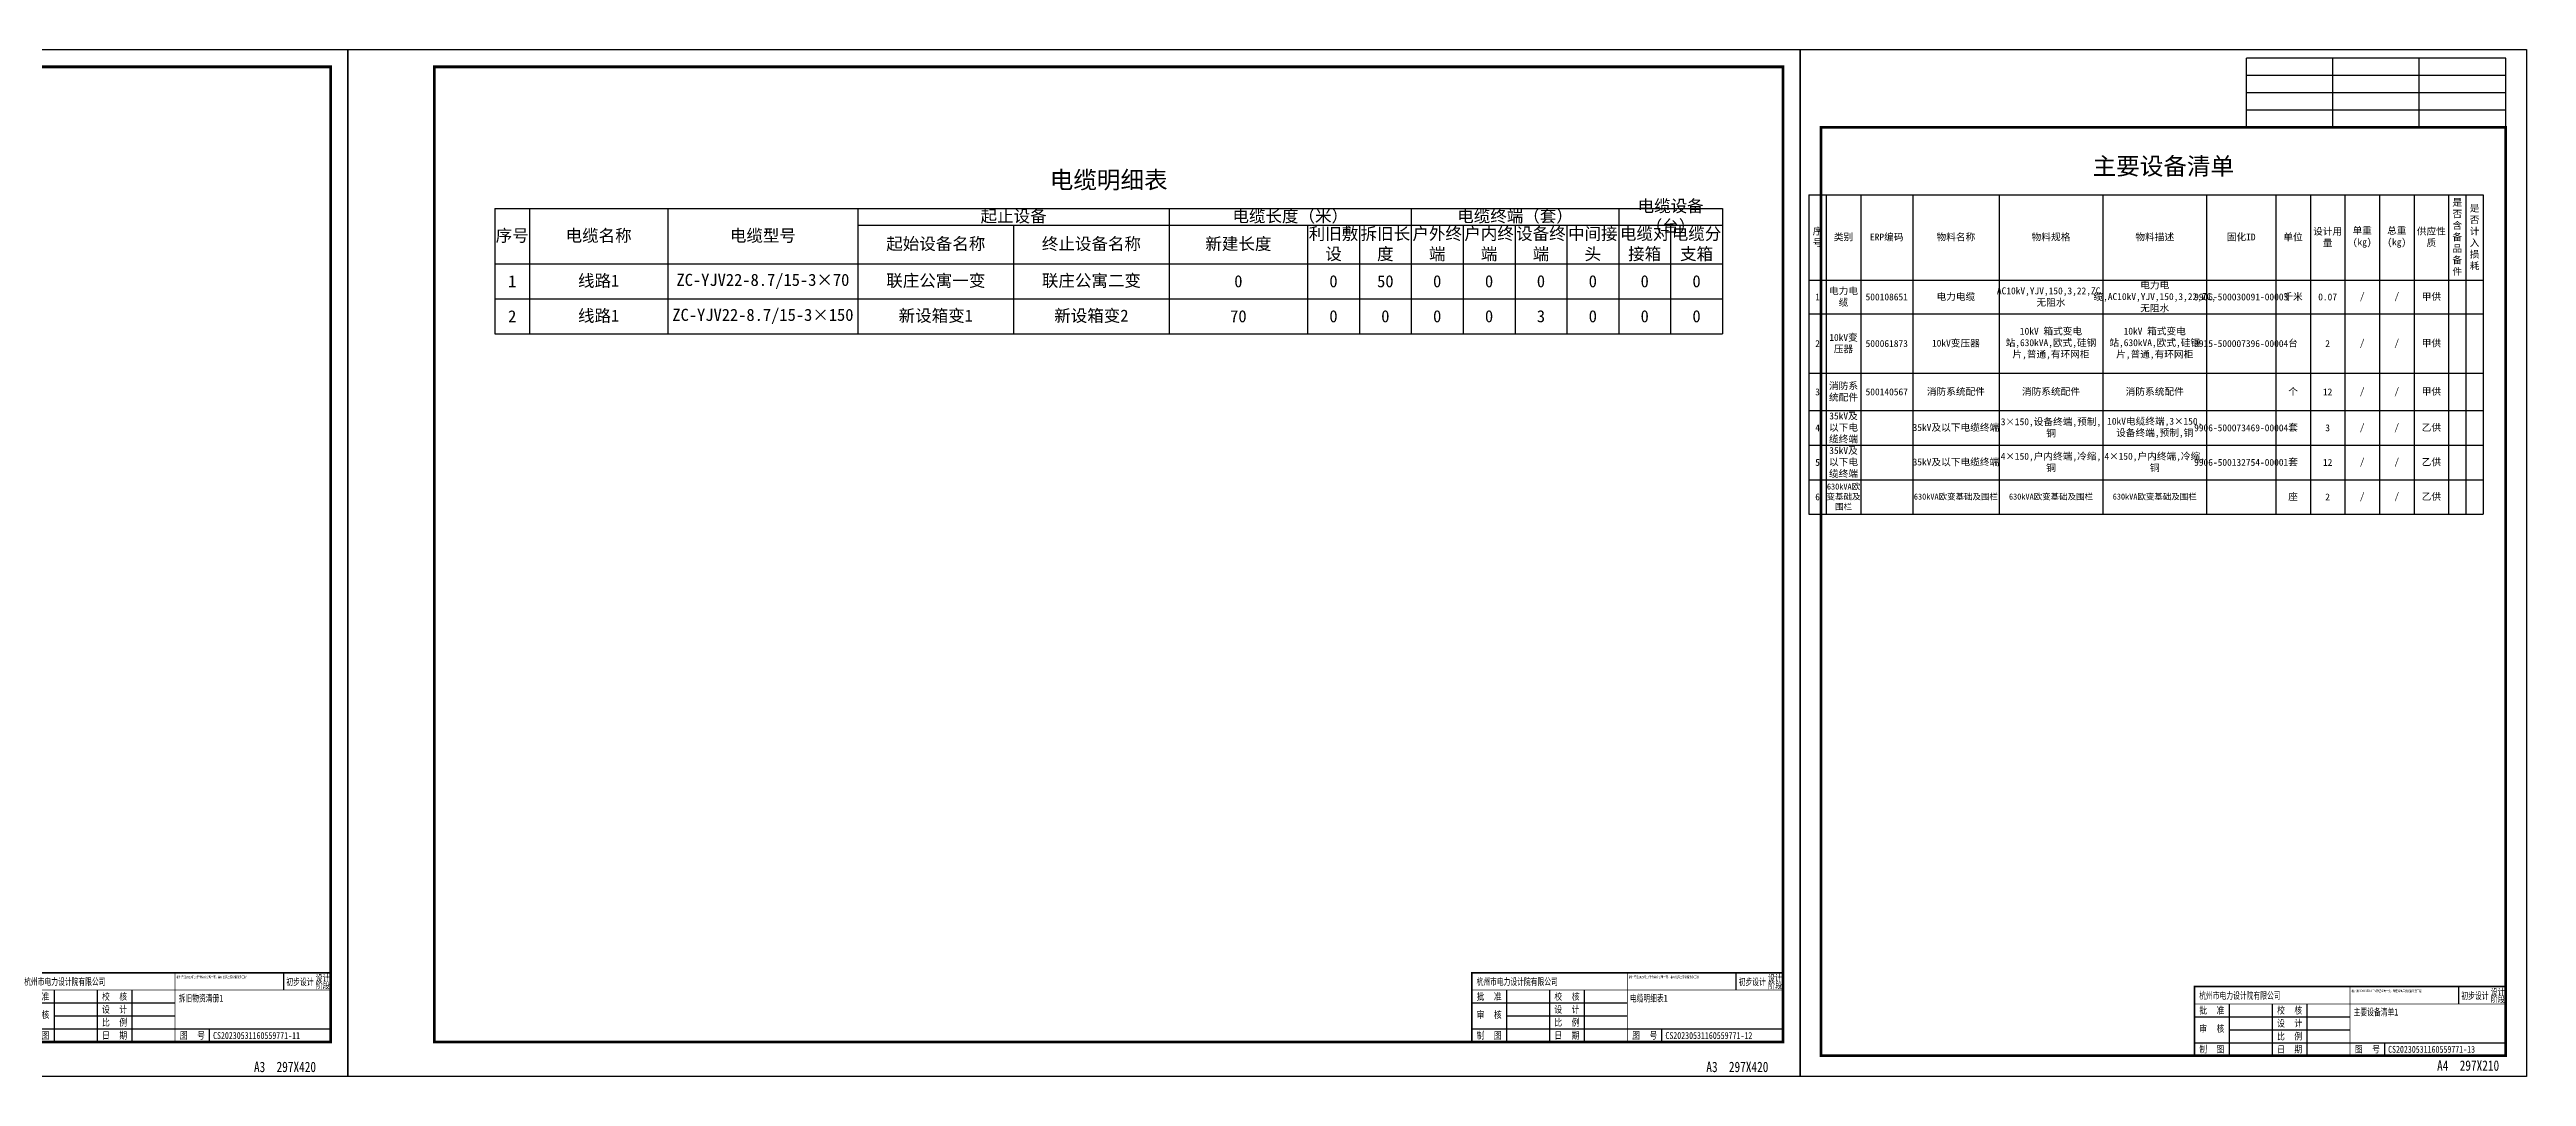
# Model space of a CAD drawing. Extents: x 1225 to 6895, y 909 to 1228.
# Drawn here: x 6179 to 6895, y 931 to 1228 of the extents above; entities that cross this region are included whole.
import ezdxf
from ezdxf.enums import TextEntityAlignment as Align

# ---------------------------------------------------------------- set-up
doc = ezdxf.new("R2010")
doc.units = 0
doc.layers.get('0').update_dxf_attribs({"linetype": 'CONTINUOUS'})
for name, color, linetype in [('_____1', 7, 'CONTINUOUS'), ('CABLETABLE', 7, 'CONTINUOUS'), ('GESOFTDRAWFRAMETITLELAYER', 3, 'CONTINUOUS'), ('MAKEMASTEREQUIPMENTLIST', 7, 'CONTINUOUS'), ('OUT-TITLE', 2, 'CONTINUOUS'), ('PUB_TITLE', 252, 'CONTINUOUS')]:
    doc.layers.add(name, color=color, linetype=linetype)
doc.styles.add('___1', font='simfang.ttf', dxfattribs={"width": 0.8})
doc.styles.get("Standard").update_dxf_attribs({"font": ''})
doc.styles.get('STANDARD').set_extended_font_data('SimSun')

# ---------------------------------------------------------------- blocks, each defined once
blk = doc.blocks.new('A3-420X297_____DWG')
at = {"layer": 'OUT-TITLE', "color": 5}
blk.add_lwpolyline([(0, 0), (0, 297), (420, 297), (420, 0)], close=True, dxfattribs=at)
at = {"layer": 'PUB_TITLE', "color": 4, "const_width": 0.8}
blk.add_lwpolyline([(25, 10), (25, 292), (415, 292), (415, 10)], close=True, dxfattribs=at)
at = {"layer": '_____1', "color": 1, "style": '___1', "width": 0.8}
blk.add_text('A3  297X420', height=3, dxfattribs=at).set_placement((392.82, 1.27))
blk = doc.blocks.new('____')
at = {"layer": 'GESOFTDRAWFRAMETITLELAYER', "color": 4}
for p, q in [((10, 15), (10, 0)), ((22.5, 15), (22.5, 0)), ((32.5, 15), (32.5, 0)), ((76.34, 20), (76.34, 15)), ((90, 0), (90, 20)), ((0, 11.25), (45, 11.25)), ((10, 7.5), (45, 7.5)), ((0, 3.75), (90, 3.75)), ((0, 0), (90, 0)), ((55, 0), (55, 3.75))]:
    blk.add_line(p, q, dxfattribs=at)
at = {"layer": 'GESOFTDRAWFRAMETITLELAYER', "const_width": 0.5}
blk.add_lwpolyline([(0, 0), (0, 20), (90, 20)], dxfattribs=at)
at = {"layer": 'GESOFTDRAWFRAMETITLELAYER', "color": 4, "const_width": 0.2}
for points in [[(0, 15), (90, 15)], [(45, 20), (45, 0)]]:
    blk.add_lwpolyline(points, dxfattribs=at)
at = {"width": 0.7, "flags": 1}
for tag, p in [('设计单位', (1.36, 16.41)), ('设计阶段', (77.18, 16.35)), ('比例', (33, 4.6)), ('日期', (33, 0.85)), ('图号', (55.99, 0.85))]:
    blk.add_attdef(tag, p, '', height=2, dxfattribs=at)
at = {"flags": 1}
for tag, p in [('审批', (11.15, 11.92)), ('校核', (33.11, 11.91)), ('审核', (11.08, 8.1))]:
    blk.add_attdef(tag, p, '', height=2.5, dxfattribs=at)
at = {"width": 0.7, "flags": 1}
for tag, p in [('工程名称_001', (45.47, 19.23)), ('图纸名称_001', (46.15, 13.98))]:
    blk.add_attdef(tag, text='', height=2, dxfattribs=at).set_placement(p, align=Align.TOP_LEFT)
at = {"layer": 'GESOFTDRAWFRAMETITLELAYER', "color": 3, "width": 0.8}
for s, height, oblique, p in [('批', 2, 0.8, (2.5, 13.12)), ('准', 2, 0.8, (7.5, 13.12)), ('校', 2, 0.8, (25, 13.12)), ('核', 2, 1, (30, 13.12)), ('设计', 1.8, 1, (87.65, 18.49)), ('阶段', 1.8, 1, (87.69, 16.34)), ('审', 2, 0.8, (2.5, 7.85)), ('核', 2, 0.8, (7.5, 7.85)), ('设', 2, 0.8, (25, 9.38)), ('计', 2, 0.8, (30, 9.38)), ('制', 2, 0.8, (2.5, 1.88)), ('图', 2, 0.8, (7.5, 1.88)), ('比', 2, 0.8, (25, 5.62)), ('日', 2, 0.8, (25, 1.88)), ('期', 2, 0.8, (30, 1.88)), ('例', 2, 0.8, (30, 5.62)), ('图', 2, 1, (47.5, 1.88)), ('号', 2, 1, (52.5, 1.88))]:
    blk.add_text(s, height=height, dxfattribs=dict(at, oblique=oblique)).set_placement(p, align=Align.MIDDLE_CENTER)
blk = doc.blocks.new('61330F4E94504BFBA7EF75882F')
for name, p in [('A3-420X297_____DWG', (0, -297)), ('____', (325, -287))]:
    blk.add_blockref(name, p)
at = {"width": 0.7}
for tag, p in [('设计单位', (326.36, -270.59)), ('设计阶段', (402.18, -270.65)), ('比例', (358, -282.4)), ('日期', (358, -286.15)), ('图号', (380.99, -286.15))]:
    blk.add_attdef(tag, p, '', height=2, dxfattribs=at)
for tag, p in [('审批', (336.15, -275.08)), ('审核', (336.08, -278.9)), ('校核', (358.11, -275.09))]:
    blk.add_attdef(tag, p, '', height=2.5)
for tag, p in [('工程名称_001', (370.47, -267.77)), ('图纸名称_001', (371.15, -273.02))]:
    blk.add_attdef(tag, text='', height=2, dxfattribs=at).set_placement(p, align=Align.TOP_LEFT)
blk = doc.blocks.new('179B8F27F872496D90E5E7CE7F')
for name, p in [('A3-420X297_____DWG', (0, -297)), ('____', (325, -287))]:
    blk.add_blockref(name, p)
at = {"width": 0.7}
for tag, p in [('设计单位', (326.36, -270.59)), ('设计阶段', (402.18, -270.65)), ('比例', (358, -282.4)), ('日期', (358, -286.15)), ('图号', (380.99, -286.15))]:
    blk.add_attdef(tag, p, '', height=2, dxfattribs=at)
for tag, p in [('审批', (336.15, -275.08)), ('审核', (336.08, -278.9)), ('校核', (358.11, -275.09))]:
    blk.add_attdef(tag, p, '', height=2.5)
for tag, p in [('工程名称_001', (370.47, -267.77)), ('图纸名称_001', (371.15, -273.02))]:
    blk.add_attdef(tag, text='', height=2, dxfattribs=at).set_placement(p, align=Align.TOP_LEFT)
blk = doc.blocks.new('*T62')
at = {"layer": 'CABLETABLE', "color": 0}
for p, q in [((0, 0), (355, 0)), ((0, 0), (0, -15.98)), ((10, 0), (10, -15.98)), ((50, 0), (50, -15.98)), ((105, 0), (105, -36.22)), ((195, 0), (195, -36.22)), ((265, 0), (265, -36.22)), ((325, 0), (325, -36.22)), ((355, 0), (355, -36.22)), ((105, -4.79), (355, -4.79)), ((150, -4.79), (150, -36.22)), ((235, -4.79), (235, -36.22)), ((250, -4.79), (250, -36.22)), ((280, -4.79), (280, -36.22)), ((295, -4.79), (295, -36.22)), ((310, -4.79), (310, -36.22)), ((340, -4.79), (340, -36.22)), ((0, -15.98), (355, -15.98)), ((0, -15.98), (0, -36.22)), ((10, -15.98), (10, -36.22)), ((50, -15.98), (50, -36.22)), ((0, -26.1), (355, -26.1)), ((0, -36.22), (355, -36.22))]:
    blk.add_line(p, q, dxfattribs=at)
at = {"layer": 'CABLETABLE', "color": 7, "char_height": 3.5, "attachment_point": 5}
for s, insert, width in [('起止设备', (150, -2.39), 89.88), ('电缆长度（米）', (230, -2.39), 69.88), ('电缆终端（套）', (295, -2.39), 59.88), ('电缆设备（台）', (340, -2.39), 29.88), ('序号', (5, -7.99), 9.88), ('电缆名称', (30, -7.99), 39.88), ('电缆型号', (77.5, -7.99), 54.88), ('利旧敷设', (242.5, -10.38), 14.88), ('拆旧长度', (257.5, -10.38), 14.88), ('户外终端', (272.5, -10.38), 14.88), ('户内终端', (287.5, -10.38), 14.88), ('设备终端', (302.5, -10.38), 14.88), ('中间接头', (317.5, -10.38), 14.88), ('电缆对接箱', (332.5, -10.38), 14.88), ('电缆分支箱', (347.5, -10.38), 14.88), ('起始设备名称', (127.5, -10.38), 44.88), ('终止设备名称', (172.5, -10.38), 44.88), ('新建长度', (215, -10.38), 39.88), ('1', (5, -21.04), 9.88), ('线路1', (30, -21.04), 39.88), ('ZC-YJV22-8.7/15-3×70', (77.5, -21.04), 54.88), ('联庄公寓一变', (127.5, -21.04), 44.88), ('联庄公寓二变', (172.5, -21.04), 44.88), ('0', (215, -21.04), 39.88), ('0', (242.5, -21.04), 14.88), ('50', (257.5, -21.04), 14.88), ('0', (272.5, -21.04), 14.88), ('0', (287.5, -21.04), 14.88), ('0', (302.5, -21.04), 14.88), ('0', (317.5, -21.04), 14.88), ('0', (332.5, -21.04), 14.88), ('0', (347.5, -21.04), 14.88), ('2', (5, -31.16), 9.88), ('线路1', (30, -31.16), 39.88), ('ZC-YJV22-8.7/15-3×150', (77.5, -31.16), 54.88), ('新设箱变1', (127.5, -31.16), 44.88), ('新设箱变2', (172.5, -31.16), 44.88), ('70', (215, -31.16), 39.88), ('0', (242.5, -31.16), 14.88), ('0', (257.5, -31.16), 14.88), ('0', (272.5, -31.16), 14.88), ('0', (287.5, -31.16), 14.88), ('3', (302.5, -31.16), 14.88), ('0', (317.5, -31.16), 14.88), ('0', (332.5, -31.16), 14.88), ('0', (347.5, -31.16), 14.88)]:
    blk.add_mtext(s, dxfattribs=dict(at, insert=insert, width=width))
blk = doc.blocks.new('A4-210X297____DWG')
at = {"layer": '_____1', "color": 4}
for p, q in [((129, 274.5), (129, 294.5)), ((204, 294.5), (129, 294.5)), ((154, 274.5), (154, 294.5)), ((179, 274.5), (179, 294.5)), ((204, 274.5), (204, 294.5)), ((204, 274.5), (204, 294.5)), ((204, 289.5), (129, 289.5)), ((204, 284.5), (129, 284.5)), ((204, 279.5), (129, 279.5)), ((204, 274.5), (129, 274.5))]:
    blk.add_line(p, q, dxfattribs=at)
at = {"layer": '_____1', "color": 6}
for p, q in [((204, 6), (204, 47.5)), ((204, 6), (204, 47.5)), ((24, 6), (204, 6))]:
    blk.add_line(p, q, dxfattribs=at)
at = {"layer": 'OUT-TITLE', "color": 2}
blk.add_lwpolyline([(210, 297), (210, 0), (0, 0), (0, 297)], close=True, dxfattribs=at)
at = {"layer": 'PUB_TITLE', "color": 4, "const_width": 0.8}
blk.add_lwpolyline([(204, 274.5), (204, 6), (6, 6), (6, 274.5)], close=True, dxfattribs=at)
at = {"layer": '_____1', "color": 1, "style": '___1', "width": 0.8}
blk.add_text('A4  297X210', height=3, dxfattribs=at).set_placement((184.15, 1.65))
blk = doc.blocks.new('557200463D3B43008608DCC497')
for name, p in [('A4-210X297____DWG', (0, -297)), ('____', (114, -291))]:
    blk.add_blockref(name, p)
at = {"width": 0.7}
for tag, p in [('工程名称_001', (159.47, -271.77)), ('图纸名称_001', (160.15, -277.02))]:
    blk.add_attdef(tag, text='', height=2, dxfattribs=at).set_placement(p, align=Align.TOP_LEFT)
for tag, p in [('设计单位', (115.36, -274.59)), ('设计阶段', (191.18, -274.65)), ('比例', (147, -286.4)), ('日期', (147, -290.15)), ('图号', (169.99, -290.15))]:
    blk.add_attdef(tag, p, '', height=2, dxfattribs=at)
for tag, p in [('审批', (125.15, -279.08)), ('校核', (147.11, -279.09)), ('审核', (125.08, -282.9))]:
    blk.add_attdef(tag, p, '', height=2.5)
blk = doc.blocks.new('*T87')
at = {"layer": 'MAKEMASTEREQUIPMENTLIST', "color": 0}
for p, q in [((0, 0), (195, 0)), ((0, 0), (0, -92.4)), ((5, 0), (5, -92.4)), ((15, 0), (15, -92.4)), ((30, 0), (30, -92.4)), ((55, 0), (55, -92.4)), ((85, 0), (85, -92.4)), ((115, 0), (115, -92.4)), ((135, 0), (135, -92.4)), ((145, 0), (145, -92.4)), ((155, 0), (155, -92.4)), ((165, 0), (165, -92.4)), ((175, 0), (175, -92.4)), ((185, 0), (185, -92.4)), ((190, 0), (190, -92.4)), ((195, 0), (195, -92.4)), ((0, -24.67), (195, -24.67)), ((0, -34.47), (195, -34.47)), ((0, -51.61), (195, -51.61)), ((0, -62.42), (195, -62.42)), ((0, -72.41), (195, -72.41)), ((0, -82.41), (195, -82.41)), ((0, -92.4), (195, -92.4))]:
    blk.add_line(p, q, dxfattribs=at)
at = {"layer": 'MAKEMASTEREQUIPMENTLIST', "color": 7, "char_height": 2, "attachment_point": 5}
for s, insert, width in [('是否含备品备件', (187.5, -12.33), 4.88), ('是否计入损耗', (192.5, -12.33), 4.88), ('序号', (2.5, -12.33), 4.88), ('类别', (10, -12.33), 9.88), ('ERP编码', (22.5, -12.33), 14.88), ('物料名称', (42.5, -12.33), 24.88), ('物料规格', (70, -12.33), 29.88), ('物料描述', (100, -12.33), 29.88), ('固化ID', (125, -12.33), 19.88), ('单位', (140, -12.33), 9.88), ('设计用量', (150, -12.33), 9.88), ('单重(kg)', (160, -12.33), 9.88), ('总重(kg)', (170, -12.33), 9.88), ('供应性质', (180, -12.33), 9.88), ('1', (2.5, -29.57), 4.88), ('电力电缆', (10, -29.57), 9.88), ('500108651', (22.5, -29.57), 14.88), ('电力电缆', (42.5, -29.57), 24.88), ('AC10kV,YJV,150,3,22,ZC,无阻水', (70, -29.57), 29.88), ('电力电缆,AC10kV,YJV,150,3,22,ZC,无阻水', (100, -29.57), 29.88), ('9906-500030091-00003', (125, -29.57), 19.88), ('千米', (140, -29.57), 9.88), ('0.07', (150, -29.57), 9.88), ('/', (160, -29.57), 9.88), ('/', (170, -29.57), 9.88), ('甲供', (180, -29.57), 9.88), ('2', (2.5, -43.04), 4.88), ('{\\fSimSun|b0|i0|c0|p34;10kV变压器}', (10, -43.04), 9.88), ('500061873', (22.5, -43.04), 14.88), ('10kV变压器', (42.5, -43.04), 24.88), ('10kV 箱式变电站,630kVA,欧式,硅钢片,普通,有环网柜', (70, -43.04), 29.88), ('10kV 箱式变电站,630kVA,欧式,硅钢片,普通,有环网柜', (100, -43.04), 29.88), ('{\\f宋体|b0|i0|c134|p34;\\H1x;9915-500007396-00004}', (125, -43.04), 19.88), ('台', (140, -43.04), 9.88), ('2', (150, -43.04), 9.88), ('/', (160, -43.04), 9.88), ('/', (170, -43.04), 9.88), ('甲供', (180, -43.04), 9.88), ('3', (2.5, -57.02), 4.88), ('{\\f宋体|b0|i0|c134|p34;\\H1x;消防系统配件}', (10, -57.02), 9.88), ('500140567', (22.5, -57.02), 14.88), ('{\\f宋体|b0|i0|c134|p34;\\H1x;消防系统配件}', (42.5, -57.02), 24.88), ('{\\f宋体|b0|i0|c134|p34;\\H1x;消防系统配件}', (70, -57.02), 29.88), ('{\\f宋体|b0|i0|c134|p34;\\H1x;消防系统配件}', (100, -57.02), 29.88), ('个', (140, -57.02), 9.88), ('12', (150, -57.02), 9.88), ('/', (160, -57.02), 9.88), ('/', (170, -57.02), 9.88), ('甲供', (180, -57.02), 9.88), ('35kV及以下电缆终端', (10, -67.42), 9.88), ('10kV电缆终端,3×150,设备终端,预制,铜', (100, -67.42), 29.88), ('4', (2.5, -67.42), 4.88), ('35kV及以下电缆终端', (42.5, -67.42), 24.88), ('3×150,设备终端,预制,铜', (70, -67.42), 29.88), ('9906-500073469-00004', (125, -67.42), 19.88), ('套', (140, -67.42), 9.88), ('3', (150, -67.42), 9.88), ('/', (160, -67.42), 9.88), ('/', (170, -67.42), 9.88), ('乙供', (180, -67.42), 9.88), ('5', (2.5, -77.41), 4.88), ('35kV及以下电缆终端', (10, -77.41), 9.88), ('35kV及以下电缆终端', (42.5, -77.41), 24.88), ('4×150,户内终端,冷缩,铜', (70, -77.41), 29.88), ('4×150,户内终端,冷缩,铜', (100, -77.41), 29.88), ('9906-500132754-00001', (125, -77.41), 19.88), ('套', (140, -77.41), 9.88), ('12', (150, -77.41), 9.88), ('/', (160, -77.41), 9.88), ('/', (170, -77.41), 9.88), ('乙供', (180, -77.41), 9.88), ('{\\f宋体|b0|i0|c134|p34;\\H0.875x;630kVA欧变基础及围栏}', (10, -87.4), 9.88), ('6', (2.5, -87.4), 4.88), ('{\\f宋体|b0|i0|c134|p34;\\H0.875x;630kVA欧变基础及围栏}', (42.5, -87.4), 24.88), ('{\\f宋体|b0|i0|c134|p34;\\H0.875x;630kVA欧变基础及围栏}', (70, -87.4), 29.88), ('{\\f宋体|b0|i0|c134|p34;\\H0.875x;630kVA欧变基础及围栏}', (100, -87.4), 29.88), ('座', (140, -87.4), 9.88), ('2', (150, -87.4), 9.88), ('/', (160, -87.4), 9.88), ('/', (170, -87.4), 9.88), ('乙供', (180, -87.4), 9.88)]:
    blk.add_mtext(s, dxfattribs=dict(at, insert=insert, width=width))

msp = doc.modelspace()

# ---------------------------------------------------------------- block references
ref = msp.add_blockref('61330F4E94504BFBA7EF75882F', (5845.084, 1227.526))
ref.add_attrib('图纸名称_001', '拆旧物资清册1', (6216.127, 952.158), dxfattribs={"height": 2, "width": 0.7})
ref.add_attrib('图号', 'CS20230531160559771-11', (6226.074, 941.377), dxfattribs={"height": 2, "width": 0.7})
ref.add_attrib('设计单位', '杭州市电力设计院有限公司', (6171.447, 956.94), dxfattribs={"height": 2, "width": 0.7})
ref.add_attrib('设计阶段', '初步设计', (6247.267, 956.876), dxfattribs={"height": 2, "width": 0.7})
ref.add_attrib('工程名称_001', '杭州滨江2023年10千伏联庄公寓一变、联庄公寓二变设备改造工程', (6215.52, 958.929), dxfattribs={"height": 0.7, "width": 0.7})
ref = msp.add_blockref('179B8F27F872496D90E5E7CE7F', (6265.084, 1227.526))
ref.add_attrib('图纸名称_001', '电缆明细表1', (6635.792, 952.147), dxfattribs={"height": 2, "width": 0.7})
ref.add_attrib('图号', 'CS20230531160559771-12', (6646.074, 941.377), dxfattribs={"height": 2, "width": 0.7})
ref.add_attrib('设计单位', '杭州市电力设计院有限公司', (6591.447, 956.94), dxfattribs={"height": 2, "width": 0.7})
ref.add_attrib('设计阶段', '初步设计', (6667.267, 956.876), dxfattribs={"height": 2, "width": 0.7})
ref.add_attrib('工程名称_001', '杭州滨江2023年10千伏联庄公寓一变、联庄公寓二变设备改造工程', (6635.52, 958.929), dxfattribs={"height": 0.7, "width": 0.7})
ref = msp.add_blockref('557200463D3B43008608DCC497', (6685.084, 1227.526))
ref.add_attrib('图纸名称_001', '主要设备清单1', (6845.105, 948.147), dxfattribs={"height": 2, "width": 0.7})
ref.add_attrib('图号', 'CS20230531160559771-13', (6855.074, 937.377), dxfattribs={"height": 2, "width": 0.7})
ref.add_attrib('设计单位', '杭州市电力设计院有限公司', (6800.447, 952.94), dxfattribs={"height": 2, "width": 0.7})
ref.add_attrib('设计阶段', '初步设计', (6876.267, 952.876), dxfattribs={"height": 2, "width": 0.7})
ref.add_attrib('工程名称_001', '杭州滨江2023年10千伏联庄公寓一变、联庄公寓二变设备改造工程', (6844.52, 954.929), dxfattribs={"height": 0.7, "width": 0.7})
at = {"layer": 'CABLETABLE'}
msp.add_blockref('*T62', (6307.584, 1181.526), dxfattribs=at)
at = {"layer": 'MAKEMASTEREQUIPMENTLIST'}
msp.add_blockref('*T87', (6687.584, 1185.526), dxfattribs=at)

# ---------------------------------------------------------------- texts
at = {"layer": 'CABLETABLE', "color": 0, "insert": (6485.084, 1189.526), "char_height": 5, "attachment_point": 5}
msp.add_mtext('电缆明细表', dxfattribs=at)
at = {"layer": 'MAKEMASTEREQUIPMENTLIST', "color": 0, "insert": (6790.084, 1193.526), "char_height": 5, "attachment_point": 5}
msp.add_mtext('主要设备清单', dxfattribs=at)

doc.saveas('drawing.dxf')
